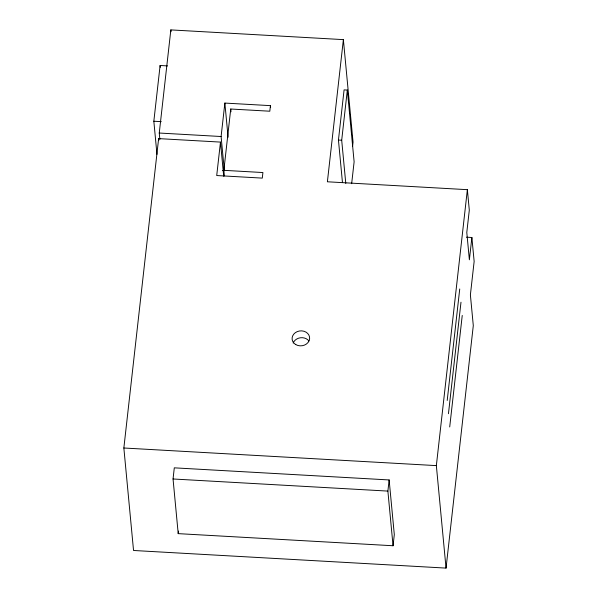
<?xml version="1.0" encoding="UTF-8"?>
<svg xmlns="http://www.w3.org/2000/svg" width="598" height="598" viewBox="0 0 598 598"><rect width="100%" height="100%" fill="white"/><g stroke="black" fill="none" stroke-linecap="round" stroke-linejoin="round"><path stroke-width="0.9" d="M156.968 154.344L153.836 121.23L160.107 65.488L167.545 65.907M466.395 237.189L471.882 237.496L474.147 261.408L470.387 294.859L473.295 325.604L446.041 568.1L133.541 550.481L123.853 447.999L158.627 138.609L220.475 142.092L223.704 176.253M159.868 139.491L159.255 133.033L170.841 29.9L343.372 39.625L353.052 142.107L352.558 146.54M173.046 478.983L174.295 467.838L389.141 479.947L394.306 534.605L393.05 545.75L178.211 533.64L173.046 478.983L387.885 491.093L393.05 545.75M220.475 142.092L216.715 175.543L262.29 178.114L262.918 172.538L223.854 170.333L230.746 109.015L269.81 111.213L270.431 105.637L224.863 103.073L221.103 136.516L224.243 169.757M178.211 533.64L178.503 531.069M343.372 39.625L327.39 181.785L467.367 189.671L469.303 210.167L466.791 232.465L469.378 259.794L471.882 237.496M342.445 182.36L338.446 140.052L344.082 89.879L347.333 90.066L354.121 161.804L351.654 183.698M345.786 183.466L341.697 140.238L347.333 90.066M387.885 491.093L389.141 479.947M446.041 568.1L436.353 465.618L467.367 189.671M447.207 400.473L459.735 288.976M448.455 413.711L460.991 302.214M449.711 426.95L462.239 315.452M153.836 121.23L161.281 121.648M338.446 140.052L341.697 140.238M159.255 133.033L221.103 136.516M222.538 170.579L224.332 170.677M123.853 447.999L436.353 465.618M270.431 105.637L270.61 107.483M230.746 109.015L231.007 111.781M224.863 103.073L228.092 137.234M223.854 170.333L224.377 175.872M170.841 29.9L171.021 31.746M160.107 65.488L160.279 67.327M158.627 138.609L158.799 140.455M293.177 343.035A8.798 7.49 -5.4 0 1 300.39 337.773A8.798 7.49 -5.4 0 1 308.874 340.897M295.771 344.59A8.798 7.49 -5.4 0 0 309.615 338.842A8.798 7.49 -5.4 0 0 297.228 331.621A8.798 7.49 -5.4 0 0 295.771 344.59"/></g></svg>
